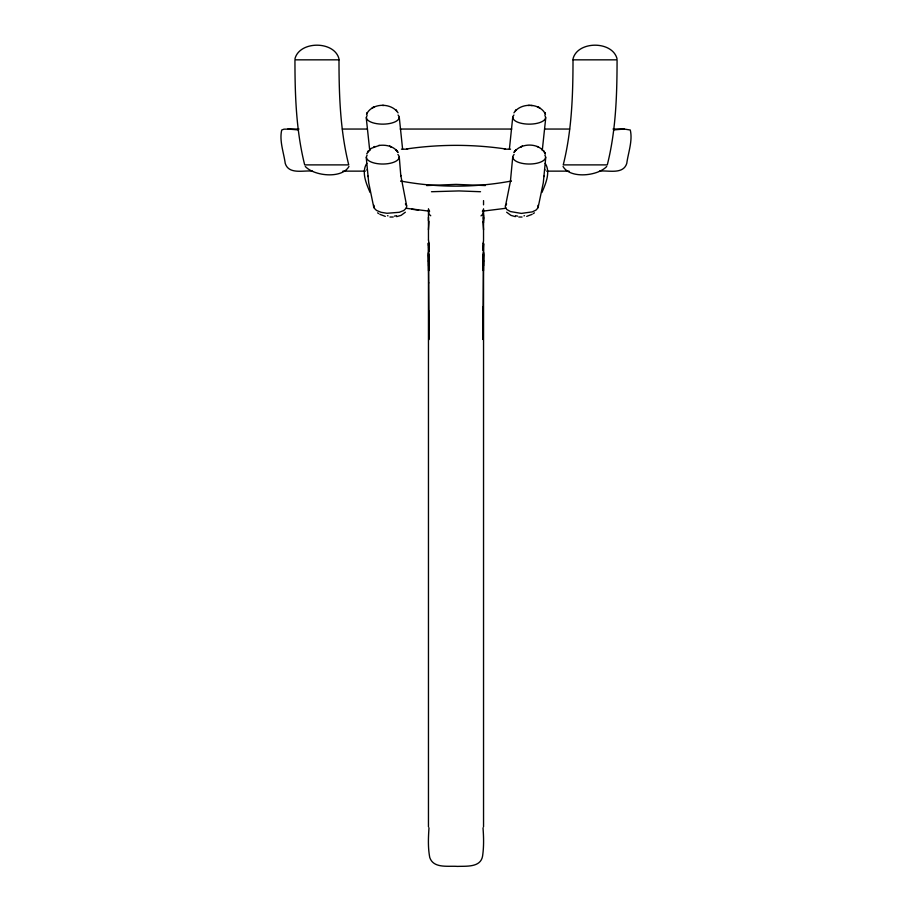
<?xml version="1.0" encoding="UTF-8"?>
<svg xmlns="http://www.w3.org/2000/svg" width="912" height="912" viewBox="0 0 912 912"><rect width="100%" height="100%" fill="white"/><g stroke="black" fill="none" stroke-linecap="round" stroke-linejoin="round"><path stroke-width="1.37" d="M428.458 229.756L429.05 221.377M428.469 220.738L428.469 217.238M483.052 320.819L483.109 306.671L482.904 338.227M483.428 260.319L483.428 265.939L483.428 254.368L483.394 270.875L483.508 243.515M482.984 327.305L482.972 331.74L483.428 260.239M483.041 324.889L483.109 311.174M483.531 218.994L483.542 217.216M483.463 261.755L483.542 252.544L483.223 259.396M482.95 335.57L483.109 315.21M482.904 337.075L482.984 327.739M482.904 338.409L482.972 331.33L482.904 339.481M482.904 338.785L482.95 335.16M483.349 247.106L483.451 244.028L482.995 250.23L483.349 247.186M512.738 117.203L509.409 149.044M512.726 157.035L510.401 181.465L505.282 207.07L506.81 209.498L510.401 211.55L521.345 213.408L532.232 211.892L535.971 210.113L538.034 207.856L543.301 182.742L545.775 157.286M545.764 117.682L542.264 150.503M428.993 827.811C428.309 837.683 427.876 847.772 429.769 857.531C433.542 868.76 448.248 865.67 457.505 866.4C466.294 866.035 480.635 867.677 482.573 856.117C483.941 846.758 483.736 837.216 483.007 827.811M544.156 176.552L544.225 175.856M544.84 170.327L544.909 169.632M348.954 166.474C341.909 179.048 314.207 176.13 305.292 166.474M294.964 58.756C299.603 40.664 334.294 40.675 338.956 58.756M573.044 58.756C577.706 40.675 612.397 40.664 617.036 58.756M428.708 209.441L428.857 213.989L430.738 215.768M538.228 207.286L537.989 205.325M505.385 205.77L506.616 203.923M366.556 114.513L367.285 112.678L366.601 114.331M366.704 153.797L371.116 148.394L379.312 145.418M374.011 205.325L374.023 207.982L376.485 210.421L381.125 212.302L386.939 213.283L399.308 212.291L403.731 210.535L406.376 208.061L406.706 206.123L400.756 175.264L400.824 175.948L399.274 157.035M366.829 113.658C372.609 102.703 391.408 102.634 398.054 112.837M513.946 112.837C520.592 102.634 539.391 102.703 545.171 113.658L544.715 112.678L545.171 113.658M513.923 152.566C520.627 142.375 539.801 142.386 545.296 153.797L544.795 152.623L545.296 153.797M606.708 166.474C597.793 176.13 570.091 179.048 563.046 166.474M541.933 192.478C545.615 183.802 550.905 172.037 545.171 163.328M482.927 243.481L483.531 241.053L483.542 208.837M367.513 152.087L368.254 151.027L367.889 151.54M366.829 163.328C361.095 172.037 366.385 183.802 370.067 192.478M515.348 150.56L516.169 149.716L514.277 151.996L515.519 150.366M405.361 212.2L401.086 215.357L396.663 216.634M533.315 213.59L534.398 212.849M532.152 214.331L526.703 216.372M481.034 215.859L482.995 214.081L483.371 209.532M373.589 147.014L374.946 146.467M613.73 129.892L624.173 129.048L630.283 130.006C632.814 140.733 628.231 152.6 626.761 163.43C623.147 174.922 608.076 170.042 599.503 171.137M510.652 181.18L511.301 181.032C474.924 187.838 437.076 187.838 400.699 181.032L401.348 181.18M431.479 191.725L459.021 190.927L480.521 191.725M506.228 208.244L482.357 211.208M406.775 148.918C439.345 144.176 472.655 144.176 505.225 148.918M378.754 145.498C385.708 144.449 394.201 146.125 398.077 152.566M426.622 185.558L456 184.384L485.378 185.558M299.022 129.048L284.02 129.162L281.717 130.006C279.186 140.733 283.769 152.6 285.239 163.43C288.853 174.922 303.924 170.042 312.497 171.137M522.052 217.022L518.825 217.022M393.175 217.022L389.948 217.022M529.678 105.439L528.139 105.473M342.353 129.048L366.556 129.048M400.243 129.048L511.757 129.048M545.444 129.048L569.647 129.048M612.978 129.048L624.173 129.048M401.44 149.192L407.641 149.18M342.912 171.137L365.324 171.137M546.676 171.137L569.088 171.137M504.359 149.18L510.56 149.192M383.861 105.473L382.322 105.439M287.827 129.048L298.27 129.892M532.186 105.598L530.681 105.473M429.643 211.208L405.783 208.244M411.734 209.224L418.597 210.148M515.337 216.634L510.914 215.357L506.639 212.2M385.297 216.372L379.848 214.331M537.054 146.467L538.411 147.014M377.602 212.849L378.685 213.59M405.384 203.923L406.615 205.77M396.652 150.56L395.831 149.716L397.723 151.996L396.481 150.366M544.145 151.586L543.746 151.027L544.487 152.087M429.096 243.447L428.458 240.061M545.399 114.331L545.102 113.487L545.444 114.513M482.893 221.445L483.542 229.824M373.795 207.4L368.699 182.742L366.225 157.286M428.537 242.774L429.176 251.461M402.591 149.044L399.262 117.203M369.736 150.503L366.236 117.682M367.091 169.632L367.16 170.327M367.775 175.856L367.844 176.552M428.572 246.913L428.857 250.036M428.537 243.265L428.572 245.773M428.686 282.731L429.085 338.375L428.891 310.981M429.096 339.549L429.016 327.362L429.096 336.984M428.537 243.082L428.572 246.297M428.754 259.498L428.458 252.647L428.537 261.847M428.948 320.887L429.016 327.796M429.016 327.362L429.096 338.067M428.492 243.595L428.606 270.967L428.572 254.539L428.572 266.042M428.572 260.33L428.697 282.994M429.028 331.398L429.05 335.639M483.542 215.38L483.531 222.688M483.542 200.606L483.542 204.847M483.542 242.934L483.542 826.808M483.451 213.625L483.451 220.658M428.458 208.837L428.458 240.038M428.458 242.934L428.458 826.808M398.077 115.037A16.37 6.692 -0.1 0 1 383.405 124.135A16.37 6.692 -0.1 0 1 367.126 115.539M397.906 154.504A16.359 6.874 -0.1 0 1 383.61 164.023A16.359 6.874 -0.1 0 1 367.148 155.177M396.492 215.688A8.162 3.431 -0.1 0 1 394.383 216.11M388.045 215.848A8.162 3.431 -0.1 0 1 387.497 215.699M544.852 155.177A16.359 6.874 0.1 0 1 528.39 164.023A16.359 6.874 0.1 0 1 514.094 154.504M524.503 215.699A8.162 3.431 0.1 0 1 523.955 215.848M517.617 216.11A8.162 3.431 0.1 0 1 515.508 215.688M544.874 115.539A16.37 6.692 0.1 0 1 528.595 124.135A16.37 6.692 0.1 0 1 513.923 115.037M573.01 59.839C572.975 95.019 571.847 130.598 563.24 164.89L607.289 164.89C615.942 130.61 617.025 95.019 617.071 59.839L573.021 59.839M516.374 109.805L515.417 110.762L516.374 109.805M373.589 107.24L372.392 107.81L373.589 107.24M374.513 106.864L373.259 107.388L374.513 106.864M522.348 146.273L521.037 146.741L522.348 146.273M338.979 59.839L294.952 59.839C294.941 95.019 296.092 130.598 304.688 164.89L348.737 164.89C340.176 130.587 339.013 95.019 338.99 59.839M390.963 146.741L389.652 146.273L390.963 146.741M538.741 107.388L537.487 106.864L538.741 107.388M539.608 107.81L538.411 107.24L539.608 107.81M396.583 110.762L395.626 109.805L396.583 110.762"/></g></svg>
